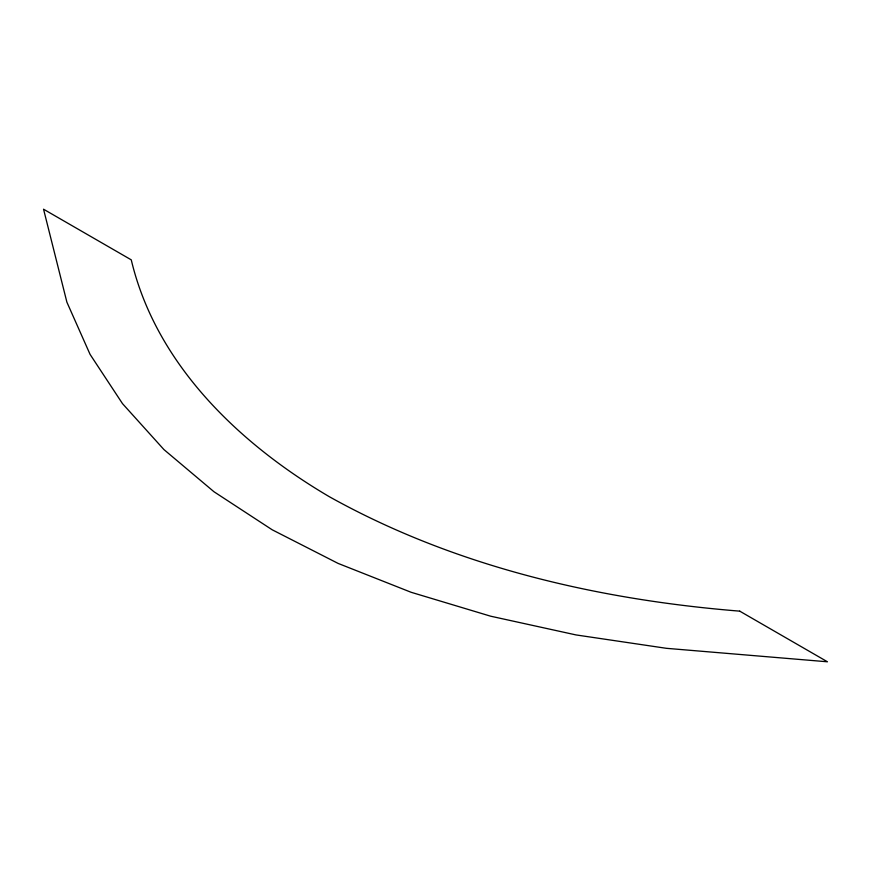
<?xml version="1.0" encoding="UTF-8"?>
<svg xmlns="http://www.w3.org/2000/svg" width="871" height="871" viewBox="0 0 871 871"><rect width="100%" height="100%" fill="white"/><g stroke="black" fill="none" stroke-linecap="round" stroke-linejoin="round"><path stroke-width="1.31" d="M739.74 611.148C597.56 599.64 454.782 566.64 329.412 496.753C239.46 443.938 156.04 364.481 131.26 259.852L43.55 209.214L66.893 302.172L90.072 354.377L122.506 403.643L163.922 449.567L213.961 491.734L272.188 529.786L338.1 563.406L411.145 592.291L490.678 616.2L576.014 634.926L666.435 648.318L827.45 661.786L739.74 611.148"/></g></svg>
